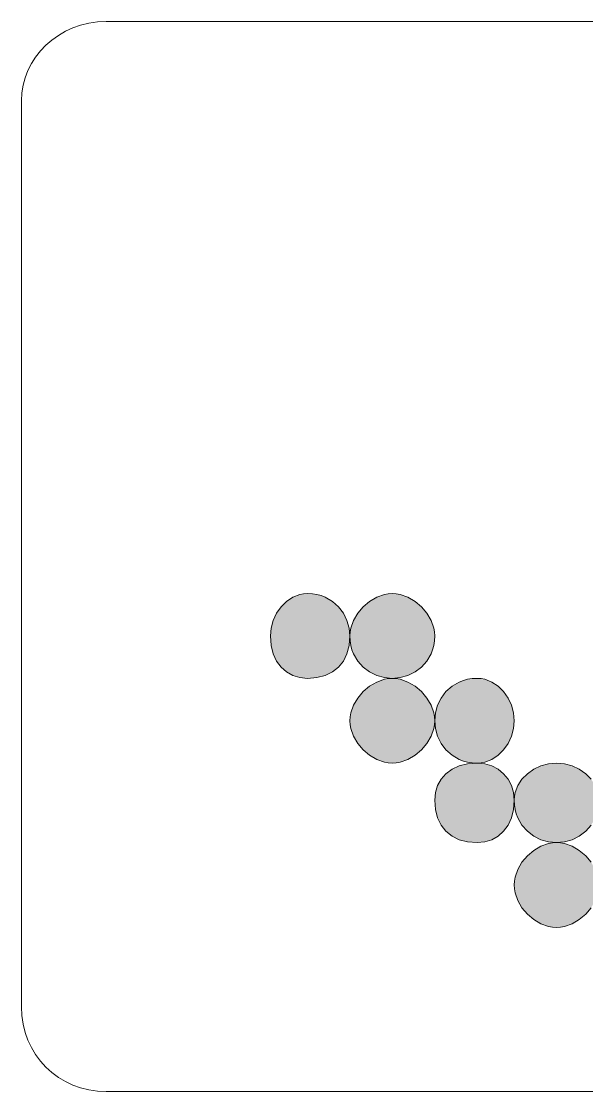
# Model space of a CAD drawing. Header units: metres. Extents: x 144 to 423, y 14 to 257.
# Drawn here: x 143.6 to 271.6, y 14.4 to 256.8 of the extents above; entities that cross this region are included whole.
import ezdxf

# ---------------------------------------------------------------- set-up
doc = ezdxf.new("R2010")
doc.units = ezdxf.units.M
doc.layers.add('FILL_LIME_00FF00', color=7, linetype='Continuous', true_color=0x00ff00)
doc.layers.add('STROKE_BLACK_000000', color=7, linetype='Continuous', true_color=0x000000)

msp = doc.modelspace()

# ---------------------------------------------------------------- hatches: boundary and pattern name
at = {"layer": 'FILL_LIME_00FF00', "true_color": 0x00ff00}
h = msp.add_hatch(color=7, dxfattribs=at)
h.dxf.hatch_style = 1
h.paths.add_polyline_path([(217.84, 115.46), (217.35, 113.57), (216.55, 111.93), (215.46, 110.55), (214.08, 109.46), (212.44, 108.66), (210.55, 108.17), (208.41, 108), (206.67, 108.17), (205.07, 108.66), (203.64, 109.46), (202.41, 110.55), (201.4, 111.93), (200.65, 113.57), (200.17, 115.46), (200.01, 117.6), (200.17, 119.39), (200.65, 121.12), (201.4, 122.75), (202.41, 124.2), (203.64, 125.43), (205.07, 126.37), (206.67, 126.98), (207.52, 127.14), (208.41, 127.2), (209.51, 127.14), (210.55, 126.98), (211.52, 126.73), (212.44, 126.37), (214.08, 125.43), (215.46, 124.2), (216.55, 122.75), (217.35, 121.12), (217.84, 119.39), (218.01, 117.6), (217.84, 115.46)])
h = msp.add_hatch(color=7, dxfattribs=at)
h.dxf.hatch_style = 1
h.paths.add_polyline_path([(237.15, 116.5), (236.99, 115.46), (236.74, 114.49), (236.39, 113.57), (235.44, 111.93), (234.21, 110.55), (232.76, 109.46), (231.13, 108.66), (229.4, 108.17), (227.61, 108), (225.82, 108.17), (224.08, 108.66), (222.46, 109.46), (221.01, 110.55), (219.78, 111.93), (218.83, 113.57), (218.48, 114.49), (218.23, 115.46), (218.07, 116.5), (218.01, 117.6), (218.07, 118.5), (218.23, 119.39), (218.83, 121.12), (219.78, 122.75), (221.01, 124.2), (222.46, 125.43), (224.08, 126.37), (225.82, 126.98), (226.71, 127.14), (227.61, 127.2), (228.51, 127.14), (229.4, 126.98), (231.13, 126.37), (232.76, 125.43), (234.21, 124.2), (235.44, 122.75), (236.39, 121.12), (236.99, 119.39), (237.15, 118.5), (237.21, 117.6), (237.15, 116.5)])
h = msp.add_hatch(color=7, dxfattribs=at)
h.dxf.hatch_style = 1
h.paths.add_polyline_path([(237.15, 97.5), (236.99, 96.61), (236.39, 94.87), (235.44, 93.25), (234.21, 91.8), (232.76, 90.57), (231.13, 89.62), (229.4, 89.02), (228.51, 88.86), (227.61, 88.8), (226.71, 88.86), (225.82, 89.02), (224.08, 89.62), (222.46, 90.57), (221.01, 91.8), (219.78, 93.25), (218.83, 94.87), (218.23, 96.61), (218.07, 97.5), (218.01, 98.4), (218.07, 99.3), (218.23, 100.19), (218.83, 101.92), (219.78, 103.55), (221.01, 105), (222.46, 106.23), (224.08, 107.17), (225.82, 107.78), (226.71, 107.94), (227.61, 108), (228.51, 107.94), (229.4, 107.78), (231.13, 107.17), (232.76, 106.23), (234.21, 105), (235.44, 103.55), (236.39, 101.92), (236.99, 100.19), (237.15, 99.3), (237.21, 98.4), (237.15, 97.5)])
h = msp.add_hatch(color=7, dxfattribs=at)
h.dxf.hatch_style = 1
h.paths.add_polyline_path([(255.05, 96.61), (254.57, 94.87), (253.82, 93.25), (252.81, 91.8), (251.58, 90.57), (250.15, 89.62), (248.55, 89.02), (247.7, 88.86), (246.81, 88.8), (245.71, 88.86), (244.67, 89.02), (243.7, 89.27), (242.78, 89.62), (241.14, 90.57), (239.76, 91.8), (238.67, 93.25), (237.87, 94.87), (237.38, 96.61), (237.21, 98.4), (237.38, 100.19), (237.87, 101.92), (238.67, 103.55), (239.76, 105), (241.14, 106.23), (242.78, 107.17), (243.7, 107.53), (244.67, 107.78), (245.71, 107.94), (246.81, 108), (247.7, 107.94), (248.55, 107.78), (250.15, 107.17), (251.58, 106.23), (252.81, 105), (253.82, 103.55), (254.57, 101.92), (255.05, 100.19), (255.21, 98.4), (255.05, 96.61)])
h = msp.add_hatch(color=7, dxfattribs=at)
h.dxf.hatch_style = 1
h.paths.add_polyline_path([(255.05, 78.26), (254.57, 76.37), (253.82, 74.73), (252.81, 73.35), (251.58, 72.26), (250.15, 71.46), (248.55, 70.97), (246.81, 70.8), (244.67, 70.97), (242.78, 71.46), (241.14, 72.26), (239.76, 73.35), (238.67, 74.73), (237.87, 76.37), (237.38, 78.26), (237.21, 80.4), (237.38, 82.14), (237.87, 83.74), (238.67, 85.17), (239.76, 86.4), (241.14, 87.41), (242.78, 88.16), (244.67, 88.64), (246.81, 88.8), (248.55, 88.64), (250.15, 88.16), (251.58, 87.41), (252.81, 86.4), (253.82, 85.17), (254.57, 83.74), (255.05, 82.14), (255.21, 80.4), (255.05, 78.26)])
h = msp.add_hatch(color=7, dxfattribs=at)
h.dxf.hatch_style = 1
h.paths.add_polyline_path([(274.35, 79.3), (274.19, 78.26), (273.94, 77.29), (273.58, 76.37), (272.64, 74.73), (271.41, 73.35), (269.96, 72.26), (268.33, 71.46), (266.6, 70.97), (264.81, 70.8), (263.02, 70.97), (261.28, 71.46), (259.66, 72.26), (258.21, 73.35), (256.98, 74.73), (256.03, 76.37), (255.68, 77.29), (255.43, 78.26), (255.27, 79.3), (255.21, 80.4), (255.27, 81.29), (255.43, 82.14), (256.03, 83.74), (256.98, 85.17), (258.21, 86.4), (259.66, 87.41), (261.28, 88.16), (263.02, 88.64), (264.81, 88.8), (266.6, 88.64), (268.33, 88.16), (269.96, 87.41), (271.41, 86.4), (272.64, 85.17), (273.58, 83.74), (274.19, 82.14), (274.35, 81.29), (274.41, 80.4), (274.35, 79.3)])
h = msp.add_hatch(color=7, dxfattribs=at)
h.dxf.hatch_style = 1
h.paths.add_polyline_path([(274.35, 60.3), (274.19, 59.41), (273.58, 57.67), (272.64, 56.05), (271.41, 54.6), (269.96, 53.37), (268.33, 52.42), (266.6, 51.82), (265.71, 51.66), (264.81, 51.6), (263.91, 51.66), (263.02, 51.82), (261.28, 52.42), (259.66, 53.37), (258.21, 54.6), (256.98, 56.05), (256.03, 57.67), (255.43, 59.41), (255.27, 60.3), (255.21, 61.2), (255.27, 62.1), (255.43, 62.99), (256.03, 64.72), (256.98, 66.35), (258.21, 67.8), (259.66, 69.03), (261.28, 69.97), (263.02, 70.58), (263.91, 70.74), (264.81, 70.8), (265.71, 70.74), (266.6, 70.58), (268.33, 69.97), (269.96, 69.03), (271.41, 67.8), (272.64, 66.35), (273.58, 64.72), (274.19, 62.99), (274.35, 62.1), (274.41, 61.2), (274.35, 60.3)])

# ---------------------------------------------------------------- linework, layer by layer
at = {"layer": 'FILL_LIME_00FF00', "lineweight": 0, "true_color": 0x00ff00}
for points in [[(217.84, 115.46), (217.35, 113.57), (216.55, 111.93), (215.46, 110.55), (214.08, 109.46), (212.44, 108.66), (210.55, 108.17), (208.41, 108), (206.67, 108.17), (205.07, 108.66), (203.64, 109.46), (202.41, 110.55), (201.4, 111.93), (200.65, 113.57), (200.17, 115.46), (200.01, 117.6), (200.17, 119.39), (200.65, 121.12), (201.4, 122.75), (202.41, 124.2), (203.64, 125.43), (205.07, 126.37), (206.67, 126.98), (207.52, 127.14), (208.41, 127.2), (209.51, 127.14), (210.55, 126.98), (211.52, 126.73), (212.44, 126.37), (214.08, 125.43), (215.46, 124.2), (216.55, 122.75), (217.35, 121.12), (217.84, 119.39), (218.01, 117.6)], [(237.15, 116.5), (236.99, 115.46), (236.74, 114.49), (236.39, 113.57), (235.44, 111.93), (234.21, 110.55), (232.76, 109.46), (231.13, 108.66), (229.4, 108.17), (227.61, 108), (225.82, 108.17), (224.08, 108.66), (222.46, 109.46), (221.01, 110.55), (219.78, 111.93), (218.83, 113.57), (218.48, 114.49), (218.23, 115.46), (218.07, 116.5), (218.01, 117.6), (218.07, 118.5), (218.23, 119.39), (218.83, 121.12), (219.78, 122.75), (221.01, 124.2), (222.46, 125.43), (224.08, 126.37), (225.82, 126.98), (226.71, 127.14), (227.61, 127.2), (228.51, 127.14), (229.4, 126.98), (231.13, 126.37), (232.76, 125.43), (234.21, 124.2), (235.44, 122.75), (236.39, 121.12), (236.99, 119.39), (237.15, 118.5), (237.21, 117.6)], [(237.15, 97.5), (236.99, 96.61), (236.39, 94.87), (235.44, 93.25), (234.21, 91.8), (232.76, 90.57), (231.13, 89.62), (229.4, 89.02), (228.51, 88.86), (227.61, 88.8), (226.71, 88.86), (225.82, 89.02), (224.08, 89.62), (222.46, 90.57), (221.01, 91.8), (219.78, 93.25), (218.83, 94.87), (218.23, 96.61), (218.07, 97.5), (218.01, 98.4), (218.07, 99.3), (218.23, 100.19), (218.83, 101.92), (219.78, 103.55), (221.01, 105), (222.46, 106.23), (224.08, 107.17), (225.82, 107.78), (226.71, 107.94), (227.61, 108), (228.51, 107.94), (229.4, 107.78), (231.13, 107.17), (232.76, 106.23), (234.21, 105), (235.44, 103.55), (236.39, 101.92), (236.99, 100.19), (237.15, 99.3), (237.21, 98.4)], [(255.05, 96.61), (254.57, 94.87), (253.82, 93.25), (252.81, 91.8), (251.58, 90.57), (250.15, 89.62), (248.55, 89.02), (247.7, 88.86), (246.81, 88.8), (245.71, 88.86), (244.67, 89.02), (243.7, 89.27), (242.78, 89.62), (241.14, 90.57), (239.76, 91.8), (238.67, 93.25), (237.87, 94.87), (237.38, 96.61), (237.21, 98.4), (237.38, 100.19), (237.87, 101.92), (238.67, 103.55), (239.76, 105), (241.14, 106.23), (242.78, 107.17), (243.7, 107.53), (244.67, 107.78), (245.71, 107.94), (246.81, 108), (247.7, 107.94), (248.55, 107.78), (250.15, 107.17), (251.58, 106.23), (252.81, 105), (253.82, 103.55), (254.57, 101.92), (255.05, 100.19), (255.21, 98.4)], [(255.05, 78.26), (254.57, 76.37), (253.82, 74.73), (252.81, 73.35), (251.58, 72.26), (250.15, 71.46), (248.55, 70.97), (246.81, 70.8), (244.67, 70.97), (242.78, 71.46), (241.14, 72.26), (239.76, 73.35), (238.67, 74.73), (237.87, 76.37), (237.38, 78.26), (237.21, 80.4), (237.38, 82.14), (237.87, 83.74), (238.67, 85.17), (239.76, 86.4), (241.14, 87.41), (242.78, 88.16), (244.67, 88.64), (246.81, 88.8), (248.55, 88.64), (250.15, 88.16), (251.58, 87.41), (252.81, 86.4), (253.82, 85.17), (254.57, 83.74), (255.05, 82.14), (255.21, 80.4)]]:
    msp.add_lwpolyline(points, close=True, dxfattribs=at)
for points in [[(272.64, 74.73), (271.41, 73.35), (269.96, 72.26), (268.33, 71.46), (266.6, 70.97), (264.81, 70.8), (263.02, 70.97), (261.28, 71.46), (259.66, 72.26), (258.21, 73.35), (256.98, 74.73), (256.03, 76.37), (255.68, 77.29), (255.43, 78.26), (255.27, 79.3), (255.21, 80.4), (255.27, 81.29), (255.43, 82.14), (256.03, 83.74), (256.98, 85.17), (258.21, 86.4), (259.66, 87.41), (261.28, 88.16), (263.02, 88.64), (264.81, 88.8), (266.6, 88.64), (268.33, 88.16), (269.96, 87.41), (271.41, 86.4), (272.64, 85.17)], [(272.64, 56.05), (271.41, 54.6), (269.96, 53.37), (268.33, 52.42), (266.6, 51.82), (265.71, 51.66), (264.81, 51.6), (263.91, 51.66), (263.02, 51.82), (261.28, 52.42), (259.66, 53.37), (258.21, 54.6), (256.98, 56.05), (256.03, 57.67), (255.43, 59.41), (255.27, 60.3), (255.21, 61.2), (255.27, 62.1), (255.43, 62.99), (256.03, 64.72), (256.98, 66.35), (258.21, 67.8), (259.66, 69.03), (261.28, 69.97), (263.02, 70.58), (263.91, 70.74), (264.81, 70.8), (265.71, 70.74), (266.6, 70.58), (268.33, 69.97), (269.96, 69.03), (271.41, 67.8), (272.64, 66.35)]]:
    msp.add_lwpolyline(points, dxfattribs=at)
at = {"layer": 'STROKE_BLACK_000000', "lineweight": 0, "true_color": 0x000000}
msp.add_lwpolyline([(405.21, 256.8), (162.81, 256.8), (160.8146, 256.7033), (158.8842, 256.4203), (157.0277, 255.9615), (155.2537, 255.3375), (153.5712, 254.5588), (151.9889, 253.6359), (150.5156, 252.5795), (149.16, 251.4), (147.931, 250.108), (146.8373, 248.7141), (145.8878, 247.2287), (145.0912, 245.6625), (144.4564, 244.026), (143.992, 242.3297), (143.707, 240.5842), (143.61, 238.8), (143.61, 33.6), (143.707, 31.6046), (143.992, 29.6742), (144.4564, 27.8177), (145.0912, 26.0437), (145.8878, 24.3612), (146.8373, 22.7789), (147.931, 21.3056), (149.16, 19.95), (150.5156, 18.721), (151.9889, 17.6273), (153.5712, 16.6778), (155.2537, 15.8812), (157.0277, 15.2464), (158.8842, 14.782), (160.8146, 14.497), (162.81, 14.4), (405.21, 14.4)], dxfattribs=at)

doc.saveas('drawing.dxf')
